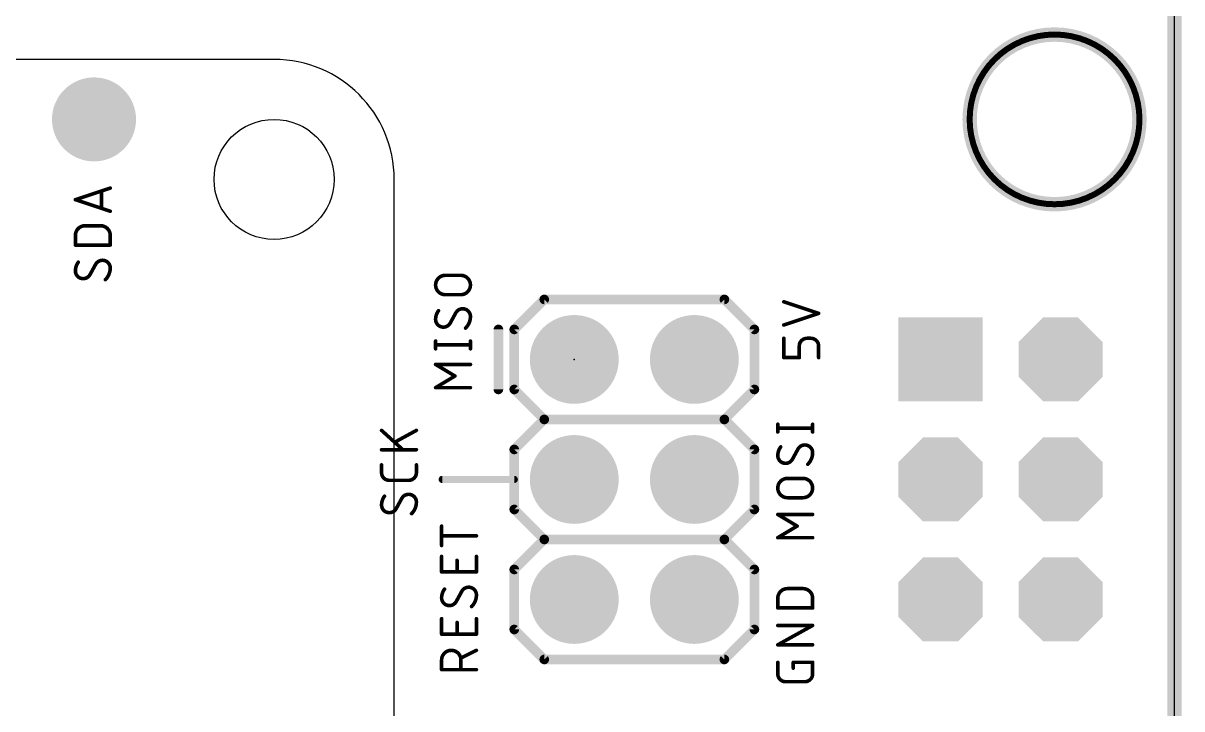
# Model space of a CAD drawing. Extents: x -0.2 to 68.7, y -0.2 to 53.5.
# Drawn here: x 44.22 to 68.73, y 23.09 to 37.6 of the extents above; entities that cross this region are included whole.
import ezdxf

# ---------------------------------------------------------------- set-up
doc = ezdxf.new("R2010")
doc.units = 0
for name, color, linetype in [('17', 82, 'CONTINUOUS'), ('20', 30, 'CONTINUOUS'), ('21', 253, 'CONTINUOUS'), ('23', 7, 'CONTINUOUS'), ('51', 253, 'CONTINUOUS')]:
    doc.layers.add(name, color=color, linetype=linetype)

# ---------------------------------------------------------------- blocks, each defined once
blk = doc.blocks.new('RECT')
blk.add_solid([(-0.5, -0.5), (0.5, -0.5), (-0.5, 0.5), (0.5, 0.5)])
blk = doc.blocks.new('ROUNDP')
at = {"const_width": 0.5}
blk.add_lwpolyline([(0, -0.25, 1), (0, 0.25, 1), (0, -0.25)], format="xyb", dxfattribs=at)
blk = doc.blocks.new('OCTAGONP')
at = {"const_width": 0.5}
blk.add_lwpolyline([(-0.25, -0.1036), (-0.25, 0.1036), (-0.1036, 0.25), (0.1036, 0.25), (0.25, 0.1036), (0.25, -0.1036), (0.1036, -0.25), (-0.1036, -0.25), (-0.25, -0.1036), (-0.25, 0.1036)], dxfattribs=at)
blk = doc.blocks.new('SQUAREP')
blk.add_solid([(-0.5, -0.5), (0.5, -0.5), (-0.5, 0.5), (0.5, 0.5)])

msp = doc.modelspace()

# ---------------------------------------------------------------- linework, layer by layer
at = {"layer": '20', "const_width": 0.3048}
msp.add_lwpolyline([(68.58, 37.837), (68.58, 5.343)], dxfattribs=at)
msp.add_lwpolyline([(66.04, 33.764, 1), (66.04, 37.3561, 1), (66.04, 33.764)], format="xyb", dxfattribs=at)
at = {"layer": '20'}
msp.add_circle((49.53, 34.29), 1.27, dxfattribs=at)
at = {"layer": '21'}
for p, q in [((49.53, 36.83), (3.81, 36.83)), ((52.07, 16.51), (52.07, 34.29))]:
    msp.add_line(p, q, dxfattribs=at)
for points, const_width in [([(45.3263, 33.8611), (46.0629, 34.1067)], 0.0762), ([(45.8788, 34.0453), (45.8788, 33.677)], 0.0762), ([(46.0629, 33.6156), (45.3263, 33.8611)], 0.0762), ([(45.5309, 33.3098), (45.8583, 33.3098)], 0.0762), ([(45.3263, 32.9006), (45.3263, 33.1052)], 0.0762), ([(46.0629, 33.1052), (46.0629, 32.9006)], 0.0762), ([(46.0629, 32.9006), (45.3263, 32.9006)], 0.0762), ([(45.756, 32.4965), (45.6332, 32.2714)], 0.0762), ([(53.1509, 32.2596), (53.4783, 32.2596)], 0.0762), ([(53.4783, 31.8504), (53.1509, 31.8504)], 0.0762), ([(55.245, 31.75), (54.61, 31.115)], 0.2032), ([(55.245, 31.75), (59.055, 31.75)], 0.2032), ([(59.055, 31.75), (59.69, 31.115)], 0.2032), ([(61.0489, 31.4542), (60.3123, 31.6998)], 0.0762), ([(53.376, 31.4706), (53.2532, 31.2455)], 0.0762), ([(60.3123, 31.2087), (61.0489, 31.4542)], 0.0762), ([(54.275, 29.845), (54.275, 31.115)], 0.2032), ([(54.61, 31.115), (54.61, 29.845)], 0.2032), ([(59.69, 31.115), (59.69, 29.845)], 0.2032), ([(52.9463, 30.7052), (52.9463, 30.8688)], 0.0762), ([(53.6829, 30.7052), (53.6829, 30.8688)], 0.0762), ([(60.3123, 30.5181), (60.3123, 30.9273)], 0.0762), ([(60.8852, 30.9273), (60.8034, 30.9273)], 0.0762), ([(52.9463, 30.787), (53.6829, 30.787)], 0.0762), ([(60.6397, 30.7636), (60.6397, 30.5181)], 0.0762), ([(61.0489, 30.5181), (61.0489, 30.7636)], 0.0762), ([(53.3555, 30.1286), (52.9463, 30.3742)], 0.0762), ([(52.9463, 30.3742), (53.6829, 30.3742)], 0.0762), ([(60.6397, 30.5181), (60.3123, 30.5181)], 0.0762), ([(52.9463, 29.8831), (53.3555, 30.1286)], 0.0762), ([(53.6829, 29.8831), (52.9463, 29.8831)], 0.0762), ([(54.61, 29.845), (55.245, 29.21)], 0.2032), ([(59.69, 29.845), (59.055, 29.21)], 0.2032), ([(55.245, 29.21), (54.61, 28.575)], 0.2032), ([(59.055, 29.21), (55.245, 29.21)], 0.2032), ([(59.055, 29.21), (59.69, 28.575)], 0.2032), ([(51.8033, 28.9782), (52.2534, 28.569)], 0.0762), ([(52.5399, 28.9782), (52.0898, 28.7327)], 0.0762), ([(60.1853, 28.9444), (60.1853, 29.1081)], 0.0762), ([(60.1853, 29.0263), (60.9219, 29.0263)], 0.0762), ([(60.9219, 28.9444), (60.9219, 29.1081)], 0.0762), ([(52.5399, 28.569), (51.8033, 28.569)], 0.0762), ([(54.61, 28.575), (54.61, 27.305)], 0.2032), ([(59.69, 28.575), (59.69, 27.305)], 0.2032), ([(60.615, 28.5882), (60.4922, 28.3631)], 0.0762), ([(51.8033, 28.0846), (51.8033, 28.2483)], 0.0762), ([(52.5399, 28.2483), (52.5399, 28.0846)], 0.0762), ([(52.3762, 27.9209), (51.967, 27.9209)], 0.0762), ([(54.61, 27.94), (53.086, 27.94)], 0.1524), ([(60.3899, 27.9629), (60.7173, 27.9629)], 0.0762), ([(52.233, 27.5435), (52.1102, 27.3184)], 0.0762), ([(60.7173, 27.5537), (60.3899, 27.5537)], 0.0762), ([(54.61, 27.305), (55.245, 26.67)], 0.2032), ([(59.69, 27.305), (59.055, 26.67)], 0.2032), ([(60.5945, 26.9536), (60.1853, 27.1992)], 0.0762), ([(60.1853, 27.1992), (60.9219, 27.1992)], 0.0762), ([(53.0733, 26.5425), (53.0733, 26.9517)], 0.0762), ([(60.1853, 26.7081), (60.5945, 26.9536)], 0.0762), ([(53.8099, 26.7471), (53.0733, 26.7471)], 0.0762), ([(55.245, 26.67), (54.61, 26.035)], 0.2032), ([(59.055, 26.67), (55.245, 26.67)], 0.2032), ([(59.055, 26.67), (59.69, 26.035)], 0.2032), ([(60.9219, 26.7081), (60.1853, 26.7081)], 0.0762), ([(53.0733, 25.9832), (53.0733, 26.3106)], 0.0762), ([(53.4007, 25.9832), (53.4007, 26.2287)], 0.0762), ([(53.8099, 26.3106), (53.8099, 25.9832)], 0.0762), ([(53.8099, 25.9832), (53.0733, 25.9832)], 0.0762), ([(54.61, 26.035), (54.61, 24.765)], 0.2032), ([(59.69, 26.035), (59.69, 24.765)], 0.2032), ([(53.503, 25.5775), (53.3802, 25.3524)], 0.0762), ([(60.3899, 25.6299), (60.7173, 25.6299)], 0.0762), ([(60.1853, 25.2207), (60.1853, 25.4253)], 0.0762), ([(60.9219, 25.2207), (60.1853, 25.2207)], 0.0762), ([(60.9219, 25.4253), (60.9219, 25.2207)], 0.0762), ([(53.0733, 24.6665), (53.0733, 24.9938)], 0.0762), ([(53.8099, 24.9938), (53.8099, 24.6665)], 0.0762), ([(53.4007, 24.6665), (53.4007, 24.912)], 0.0762), ([(54.61, 24.765), (55.245, 24.13)], 0.2032), ([(59.69, 24.765), (59.055, 24.13)], 0.2032), ([(60.1853, 24.4404), (60.9219, 24.8496)], 0.0762), ([(60.9219, 24.8496), (60.1853, 24.8496)], 0.0762), ([(53.8099, 24.6665), (53.0733, 24.6665)], 0.0762), ([(53.8099, 24.3233), (53.4825, 24.1596)], 0.0762), ([(60.9219, 24.4404), (60.1853, 24.4404)], 0.0762), ([(53.0733, 23.9141), (53.0733, 24.1187)], 0.0762), ([(53.4825, 24.1187), (53.4825, 23.9141)], 0.0762), ([(59.055, 24.13), (55.245, 24.13)], 0.2032), ([(60.1853, 23.8238), (60.1853, 24.0693)], 0.0762), ([(60.5127, 23.9466), (60.5127, 24.0693)], 0.0762), ([(60.5127, 24.0693), (60.9219, 24.0693)], 0.0762), ([(60.9219, 24.0693), (60.9219, 23.8238)], 0.0762), ([(53.8099, 23.9141), (53.0733, 23.9141)], 0.0762), ([(60.7582, 23.6601), (60.349, 23.6601)], 0.0762)]:
    msp.add_lwpolyline(points, dxfattribs=dict(at, const_width=const_width))
for points, const_width in [([(45.8978, 34.0453, 1), (45.8597, 34.0453)], 0.0381), ([(46.0689, 34.0886, 1), (46.0569, 34.1247)], 0.0381), ([(45.3323, 33.8792, 1), (45.3203, 33.8431)], 0.0381), ([(45.3203, 33.8792, 1), (45.3323, 33.8431)], 0.0381), ([(45.8597, 33.677, 1), (45.8978, 33.677)], 0.0381), ([(46.0569, 33.5975, 1), (46.0689, 33.6337)], 0.0381), ([(45.5309, 33.3098, 0.4142), (45.3263, 33.1052)], 0.0762), ([(45.5309, 33.3289, 1), (45.5309, 33.2908)], 0.0381), ([(45.5309, 33.2908, 1), (45.5309, 33.3289)], 0.0381), ([(46.0629, 33.1052, 0.4142), (45.8583, 33.3098)], 0.0762), ([(45.8583, 33.3289, 1), (45.8583, 33.2908)], 0.0381), ([(45.8583, 33.2908, 1), (45.8583, 33.3289)], 0.0381), ([(45.3454, 33.1052, 1), (45.3073, 33.1052)], 0.0381), ([(45.3073, 33.1052, 1), (45.3454, 33.1052)], 0.0381), ([(46.0819, 33.1052, 1), (46.0438, 33.1052)], 0.0381), ([(46.0439, 33.1052, 1), (46.0819, 33.1052)], 0.0381), ([(45.3263, 32.9197, 1), (45.3263, 32.8816)], 0.0381), ([(45.3073, 32.9006, 1), (45.3454, 32.9006)], 0.0381), ([(46.0438, 32.9006, 1), (46.0819, 32.9006)], 0.0381), ([(46.0629, 32.8816, 1), (46.0629, 32.9197)], 0.0381), ([(45.8992, 32.5783, 0.2656), (45.756, 32.4965)], 0.0762), ([(45.8992, 32.5974, 1), (45.8992, 32.5593)], 0.0381), ([(46.0629, 32.4146, 0.4142), (45.8992, 32.5783)], 0.0762), ([(45.8992, 32.5593, 1), (45.8992, 32.5974)], 0.0381), ([(45.3877, 32.5374, 0.1623), (45.3263, 32.3533)], 0.0762), ([(45.3263, 32.3533, 0.4142), (45.49, 32.1896)], 0.0762), ([(45.3454, 32.3533, 1), (45.3073, 32.3533)], 0.0381), ([(45.3073, 32.3533, 1), (45.3454, 32.3532)], 0.0381), ([(45.4029, 32.526, 1), (45.3724, 32.5488)], 0.0381), ([(45.7396, 32.5061, 1), (45.7724, 32.4868)], 0.0381), ([(45.7727, 32.4874, 1), (45.7393, 32.5056)], 0.0381), ([(45.9606, 32.1691, 0.2), (46.0629, 32.4146)], 0.0762), ([(46.0819, 32.4146, 1), (46.0438, 32.4146)], 0.0381), ([(46.0439, 32.4146, 1), (46.082, 32.4146)], 0.0381), ([(45.49, 32.1896, 0.2656), (45.6332, 32.2714)], 0.0762), ([(45.49, 32.2086, 1), (45.49, 32.1705)], 0.0381), ([(45.49, 32.1705, 1), (45.49, 32.2086)], 0.0381), ([(45.6165, 32.2805, 1), (45.6499, 32.2623)], 0.0381), ([(45.6496, 32.2617, 1), (45.6168, 32.2811)], 0.0381), ([(45.9472, 32.1826, 1), (45.974, 32.1556)], 0.0381), ([(53.1509, 32.2596, 1), (53.1509, 31.8504)], 0.0762), ([(53.1509, 32.2786, 1), (53.1509, 32.2405)], 0.0381), ([(53.1509, 32.2405, 1), (53.1509, 32.2786)], 0.0381), ([(53.4783, 31.8504, 1), (53.4783, 32.2596)], 0.0762), ([(53.4783, 32.2786, 1), (53.4783, 32.2405)], 0.0381), ([(53.4783, 32.2405, 1), (53.4783, 32.2786)], 0.0381), ([(53.1509, 31.8694, 1), (53.1509, 31.8313)], 0.0381), ([(53.1509, 31.8313, 1), (53.1509, 31.8694)], 0.0381), ([(53.4783, 31.8694, 1), (53.4783, 31.8313)], 0.0381), ([(53.4783, 31.8313, 1), (53.4783, 31.8694)], 0.0381), ([(55.245, 31.8008, 1), (55.245, 31.6992)], 0.1016), ([(55.2809, 31.7141, 1), (55.2091, 31.7859)], 0.1016), ([(59.0909, 31.7859, 1), (59.0191, 31.7141)], 0.1016), ([(59.055, 31.6992, 1), (59.055, 31.8008)], 0.1016), ([(60.3183, 31.7178, 1), (60.3063, 31.6817)], 0.0381), ([(53.0077, 31.5115, 0.1623), (52.9463, 31.3274)], 0.0762), ([(53.0229, 31.5001, 1), (52.9924, 31.523)], 0.0381), ([(53.5192, 31.5524, 0.2656), (53.376, 31.4706)], 0.0762), ([(53.3596, 31.4803, 1), (53.3924, 31.4609)], 0.0381), ([(53.3927, 31.4615, 1), (53.3593, 31.4797)], 0.0381), ([(53.5192, 31.5715, 1), (53.5192, 31.5334)], 0.0381), ([(53.6829, 31.3888, 0.4142), (53.5192, 31.5524)], 0.0762), ([(53.5192, 31.5334, 1), (53.5192, 31.5715)], 0.0381), ([(53.5806, 31.1432, 0.2), (53.6829, 31.3888)], 0.0762), ([(53.702, 31.3888, 1), (53.6639, 31.3888)], 0.0381), ([(53.6639, 31.3888, 1), (53.702, 31.3888)], 0.0381), ([(61.0549, 31.4362, 1), (61.0429, 31.4723)], 0.0381), ([(61.0429, 31.4362, 1), (61.0549, 31.4723)], 0.0381), ([(52.9463, 31.3274, 0.4142), (53.11, 31.1637)], 0.0762), ([(52.9654, 31.3274, 1), (52.9273, 31.3274)], 0.0381), ([(52.9273, 31.3274, 1), (52.9654, 31.3274)], 0.0381), ([(53.11, 31.1637, 0.2656), (53.2532, 31.2455)], 0.0762), ([(53.11, 31.1827, 1), (53.11, 31.1446)], 0.0381), ([(53.11, 31.1446, 1), (53.11, 31.1827)], 0.0381), ([(53.2365, 31.2546, 1), (53.2699, 31.2364)], 0.0381), ([(53.2696, 31.2359, 1), (53.2368, 31.2552)], 0.0381), ([(53.5672, 31.1567, 1), (53.594, 31.1297)], 0.0381), ([(54.3258, 31.115, 1), (54.2242, 31.115)], 0.1016), ([(54.6608, 31.115, 1), (54.5592, 31.115)], 0.1016), ([(54.5741, 31.1509, 1), (54.6459, 31.0791)], 0.1016), ([(59.7408, 31.115, 1), (59.6392, 31.115)], 0.1016), ([(59.6541, 31.0791, 1), (59.7259, 31.1509)], 0.1016), ([(60.3063, 31.2268, 1), (60.3183, 31.1906)], 0.0381), ([(52.9654, 30.8688, 1), (52.9273, 30.8688)], 0.0381), ([(53.702, 30.8688, 1), (53.6639, 30.8688)], 0.0381), ([(60.3314, 30.9273, 1), (60.2933, 30.9273)], 0.0381), ([(60.8034, 30.9273, 0.4142), (60.6397, 30.7636)], 0.0762), ([(60.8034, 30.9464, 1), (60.8034, 30.9083)], 0.0381), ([(60.8034, 30.9083, 1), (60.8034, 30.9464)], 0.0381), ([(60.8852, 30.9464, 1), (60.8852, 30.9083)], 0.0381), ([(61.0489, 30.7636, 0.4142), (60.8852, 30.9273)], 0.0762), ([(60.8852, 30.9083, 1), (60.8852, 30.9464)], 0.0381), ([(52.9463, 30.8061, 1), (52.9463, 30.768)], 0.0381), ([(52.9273, 30.7052, 1), (52.9654, 30.7052)], 0.0381), ([(53.6639, 30.7052, 1), (53.702, 30.7052)], 0.0381), ([(53.6829, 30.768, 1), (53.6829, 30.8061)], 0.0381), ([(60.6587, 30.7636, 1), (60.6206, 30.7636)], 0.0381), ([(60.6206, 30.7636, 1), (60.6587, 30.7636)], 0.0381), ([(61.068, 30.7636, 1), (61.0299, 30.7636)], 0.0381), ([(61.0299, 30.7636, 1), (61.068, 30.7636)], 0.0381), ([(52.9561, 30.3905, 1), (52.9365, 30.3578)], 0.0381), ([(52.9463, 30.3932, 1), (52.9463, 30.3551)], 0.0381), ([(53.6829, 30.3551, 1), (53.6829, 30.3932)], 0.0381), ([(60.3123, 30.5372, 1), (60.3123, 30.4991)], 0.0381), ([(60.2933, 30.5181, 1), (60.3314, 30.5181)], 0.0381), ([(60.6206, 30.5181, 1), (60.6587, 30.5181)], 0.0381), ([(60.6397, 30.4991, 1), (60.6397, 30.5372)], 0.0381), ([(61.0299, 30.5181, 1), (61.068, 30.5181)], 0.0381), ([(53.3653, 30.1123, 1), (53.3457, 30.145)], 0.0381), ([(53.3457, 30.1123, 1), (53.3653, 30.145)], 0.0381), ([(52.9463, 29.9022, 1), (52.9463, 29.8641)], 0.0381), ([(52.9365, 29.8994, 1), (52.9561, 29.8668)], 0.0381), ([(53.6829, 29.8641, 1), (53.6829, 29.9022)], 0.0381), ([(54.6459, 29.8809, 1), (54.5741, 29.8091)], 0.1016), ([(59.7259, 29.8091, 1), (59.6541, 29.8809)], 0.1016), ([(54.2242, 29.845, 1), (54.3258, 29.845)], 0.1016), ([(54.5592, 29.845, 1), (54.6608, 29.845)], 0.1016), ([(59.6392, 29.845, 1), (59.7408, 29.845)], 0.1016), ([(55.245, 29.2608, 1), (55.245, 29.1592)], 0.1016), ([(55.2809, 29.1741, 1), (55.2091, 29.2459)], 0.1016), ([(55.2091, 29.1741, 1), (55.2809, 29.2459)], 0.1016), ([(59.0909, 29.2459, 1), (59.0191, 29.1741)], 0.1016), ([(59.0191, 29.2459, 1), (59.0909, 29.1741)], 0.1016), ([(59.055, 29.1592, 1), (59.055, 29.2608)], 0.1016), ([(51.8161, 28.9923, 1), (51.7905, 28.9641)], 0.0381), ([(52.549, 28.9615, 1), (52.5308, 28.9949)], 0.0381), ([(60.2044, 29.1081, 1), (60.1663, 29.1081)], 0.0381), ([(60.1853, 29.0453, 1), (60.1853, 29.0072)], 0.0381), ([(60.1663, 28.9444, 1), (60.2044, 28.9444)], 0.0381), ([(60.941, 29.1081, 1), (60.9029, 29.1081)], 0.0381), ([(60.9029, 28.9444, 1), (60.941, 28.9444)], 0.0381), ([(60.9219, 29.0072, 1), (60.9219, 29.0453)], 0.0381), ([(52.0806, 28.7494, 1), (52.0989, 28.7159)], 0.0381), ([(60.7582, 28.6701, 0.2656), (60.615, 28.5882)], 0.0762), ([(60.9219, 28.5064, 0.4142), (60.7582, 28.6701)], 0.0762), ([(60.7582, 28.6891, 1), (60.7582, 28.651)], 0.0381), ([(60.7582, 28.651, 1), (60.7582, 28.6891)], 0.0381), ([(51.8033, 28.588, 1), (51.8033, 28.5499)], 0.0381), ([(52.2406, 28.5549, 1), (52.2663, 28.5831)], 0.0381), ([(52.5399, 28.5499, 1), (52.5399, 28.588)], 0.0381), ([(54.6608, 28.575, 1), (54.5592, 28.575)], 0.1016), ([(54.5741, 28.6109, 1), (54.6459, 28.5391)], 0.1016), ([(59.7408, 28.575, 1), (59.6392, 28.575)], 0.1016), ([(59.6541, 28.5391, 1), (59.7259, 28.6109)], 0.1016), ([(60.2467, 28.6291, 0.1623), (60.1853, 28.445)], 0.0762), ([(60.1853, 28.445, 0.4142), (60.349, 28.2813)], 0.0762), ([(60.2044, 28.445, 1), (60.1663, 28.445)], 0.0381), ([(60.1663, 28.445, 1), (60.2044, 28.445)], 0.0381), ([(60.2619, 28.6177, 1), (60.2314, 28.6406)], 0.0381), ([(60.5986, 28.5979, 1), (60.6314, 28.5785)], 0.0381), ([(60.6317, 28.5791, 1), (60.5983, 28.5973)], 0.0381), ([(60.8196, 28.2608, 0.2), (60.9219, 28.5064)], 0.0762), ([(60.941, 28.5064, 1), (60.9029, 28.5064)], 0.0381), ([(60.9029, 28.5064, 1), (60.941, 28.5064)], 0.0381), ([(51.8224, 28.2483, 1), (51.7843, 28.2483)], 0.0381), ([(52.559, 28.2483, 1), (52.5209, 28.2483)], 0.0381), ([(60.349, 28.2813, 0.2656), (60.4922, 28.3631)], 0.0762), ([(60.349, 28.3003, 1), (60.349, 28.2622)], 0.0381), ([(60.349, 28.2622, 1), (60.349, 28.3003)], 0.0381), ([(60.4755, 28.3723, 1), (60.5089, 28.354)], 0.0381), ([(60.5086, 28.3535, 1), (60.4758, 28.3728)], 0.0381), ([(60.8062, 28.2744, 1), (60.833, 28.2473)], 0.0381), ([(51.8223, 28.0846, 1), (51.7842, 28.0846)], 0.0381), ([(51.8033, 28.0846, 0.4142), (51.967, 27.9209)], 0.0762), ([(51.7843, 28.0846, 1), (51.8224, 28.0846)], 0.0381), ([(51.967, 27.94, 1), (51.967, 27.9019)], 0.0381), ([(51.967, 27.9019, 1), (51.967, 27.94)], 0.0381), ([(52.3762, 27.9209, 0.4142), (52.5399, 28.0846)], 0.0762), ([(52.3762, 27.94, 1), (52.3762, 27.9019)], 0.0381), ([(52.3762, 27.9019, 1), (52.3762, 27.94)], 0.0381), ([(52.559, 28.0846, 1), (52.5209, 28.0846)], 0.0381), ([(52.5209, 28.0846, 1), (52.559, 28.0846)], 0.0381), ([(53.086, 27.9781, 1), (53.086, 27.9019)], 0.0762), ([(54.61, 27.9019, 1), (54.61, 27.9781)], 0.0762), ([(60.3899, 27.9629, 1), (60.3899, 27.5537)], 0.0762), ([(60.3899, 27.982, 1), (60.3899, 27.9439)], 0.0381), ([(60.3899, 27.9439, 1), (60.3899, 27.982)], 0.0381), ([(60.7173, 27.5537, 1), (60.7173, 27.9629)], 0.0762), ([(60.7173, 27.982, 1), (60.7173, 27.9439)], 0.0381), ([(60.7173, 27.9439, 1), (60.7173, 27.982)], 0.0381), ([(51.8647, 27.5844, 0.1623), (51.8033, 27.4002)], 0.0762), ([(51.8799, 27.573, 1), (51.8494, 27.5958)], 0.0381), ([(52.3762, 27.6253, 0.2656), (52.233, 27.5435)], 0.0762), ([(52.2166, 27.5531, 1), (52.2494, 27.5338)], 0.0381), ([(52.2497, 27.5344, 1), (52.2163, 27.5526)], 0.0381), ([(52.3762, 27.6444, 1), (52.3762, 27.6063)], 0.0381), ([(52.5399, 27.4616, 0.4142), (52.3762, 27.6253)], 0.0762), ([(52.3762, 27.6063, 1), (52.3762, 27.6444)], 0.0381), ([(52.4376, 27.2161, 0.2), (52.5399, 27.4616)], 0.0762), ([(52.559, 27.4616, 1), (52.5209, 27.4616)], 0.0381), ([(52.5209, 27.4616, 1), (52.559, 27.4616)], 0.0381), ([(60.3899, 27.5727, 1), (60.3899, 27.5346)], 0.0381), ([(60.3899, 27.5346, 1), (60.3899, 27.5727)], 0.0381), ([(60.7173, 27.5727, 1), (60.7173, 27.5346)], 0.0381), ([(60.7173, 27.5346, 1), (60.7173, 27.5727)], 0.0381), ([(51.8033, 27.4002, 0.4142), (51.967, 27.2366)], 0.0762), ([(51.7843, 27.4003, 1), (51.8224, 27.4002)], 0.0381), ([(51.8224, 27.4002, 1), (51.7843, 27.4002)], 0.0381), ([(51.967, 27.2366, 0.2656), (52.1102, 27.3184)], 0.0762), ([(51.967, 27.2556, 1), (51.967, 27.2175)], 0.0381), ([(51.967, 27.2175, 1), (51.967, 27.2556)], 0.0381), ([(52.0935, 27.3275, 1), (52.1269, 27.3093)], 0.0381), ([(52.1266, 27.3087, 1), (52.0938, 27.3281)], 0.0381), ([(52.4242, 27.2296, 1), (52.451, 27.2026)], 0.0381), ([(54.6459, 27.3409, 1), (54.5741, 27.2691)], 0.1016), ([(54.5592, 27.305, 1), (54.6608, 27.305)], 0.1016), ([(59.6392, 27.305, 1), (59.7408, 27.305)], 0.1016), ([(59.7259, 27.2691, 1), (59.6541, 27.3409)], 0.1016), ([(60.1951, 27.2155, 1), (60.1755, 27.1828)], 0.0381), ([(60.1853, 27.2182, 1), (60.1853, 27.1801)], 0.0381), ([(60.9219, 27.1801, 1), (60.9219, 27.2182)], 0.0381), ([(53.0924, 26.9517, 1), (53.0543, 26.9517)], 0.0381), ([(60.6043, 26.9373, 1), (60.5847, 26.97)], 0.0381), ([(60.5847, 26.9373, 1), (60.6043, 26.97)], 0.0381), ([(53.0733, 26.7661, 1), (53.0733, 26.728)], 0.0381), ([(53.8099, 26.728, 1), (53.8099, 26.7661)], 0.0381), ([(55.245, 26.7208, 1), (55.245, 26.6192)], 0.1016), ([(55.2809, 26.6341, 1), (55.2091, 26.7059)], 0.1016), ([(55.2091, 26.6341, 1), (55.2809, 26.7059)], 0.1016), ([(59.0909, 26.7059, 1), (59.0191, 26.6341)], 0.1016), ([(59.0191, 26.7059, 1), (59.0909, 26.6341)], 0.1016), ([(59.055, 26.6192, 1), (59.055, 26.7208)], 0.1016), ([(60.1853, 26.7272, 1), (60.1853, 26.6891)], 0.0381), ([(60.1755, 26.7244, 1), (60.1951, 26.6918)], 0.0381), ([(60.9219, 26.6891, 1), (60.9219, 26.7272)], 0.0381), ([(53.0543, 26.5425, 1), (53.0924, 26.5425)], 0.0381), ([(53.0924, 26.3106, 1), (53.0543, 26.3106)], 0.0381), ([(53.4197, 26.2287, 1), (53.3816, 26.2287)], 0.0381), ([(53.829, 26.3106, 1), (53.7909, 26.3106)], 0.0381), ([(53.0733, 26.0022, 1), (53.0733, 25.9641)], 0.0381), ([(53.0543, 25.9832, 1), (53.0924, 25.9832)], 0.0381), ([(53.3816, 25.9832, 1), (53.4197, 25.9832)], 0.0381), ([(53.7909, 25.9832, 1), (53.829, 25.9832)], 0.0381), ([(53.8099, 25.9641, 1), (53.8099, 26.0022)], 0.0381), ([(54.6608, 26.035, 1), (54.5592, 26.035)], 0.1016), ([(54.5741, 26.0709, 1), (54.6459, 25.9991)], 0.1016), ([(59.7408, 26.035, 1), (59.6392, 26.035)], 0.1016), ([(59.6541, 25.9991, 1), (59.7259, 26.0709)], 0.1016), ([(53.1347, 25.6184, 0.1623), (53.0733, 25.4343)], 0.0762), ([(53.1499, 25.607, 1), (53.1194, 25.6298)], 0.0381), ([(53.6462, 25.6593, 0.2656), (53.503, 25.5775)], 0.0762), ([(53.4866, 25.5871, 1), (53.5194, 25.5678)], 0.0381), ([(53.5197, 25.5684, 1), (53.4863, 25.5866)], 0.0381), ([(53.8099, 25.4956, 0.4142), (53.6462, 25.6593)], 0.0762), ([(53.6462, 25.6784, 1), (53.6462, 25.6403)], 0.0381), ([(53.6462, 25.6403, 1), (53.6462, 25.6784)], 0.0381), ([(53.7076, 25.2501, 0.2), (53.8099, 25.4956)], 0.0762), ([(53.829, 25.4956, 1), (53.7909, 25.4956)], 0.0381), ([(53.7909, 25.4956, 1), (53.829, 25.4956)], 0.0381), ([(60.3899, 25.6299, 0.4142), (60.1853, 25.4253)], 0.0762), ([(60.3899, 25.6489, 1), (60.3899, 25.6108)], 0.0381), ([(60.3899, 25.6108, 1), (60.3899, 25.6489)], 0.0381), ([(60.9219, 25.4253, 0.4142), (60.7173, 25.6299)], 0.0762), ([(60.7173, 25.6489, 1), (60.7173, 25.6108)], 0.0381), ([(60.7173, 25.6108, 1), (60.7173, 25.6489)], 0.0381), ([(53.0733, 25.4343, 0.4142), (53.237, 25.2706)], 0.0762), ([(53.0924, 25.4343, 1), (53.0543, 25.4343)], 0.0381), ([(53.0543, 25.4343, 1), (53.0924, 25.4342)], 0.0381), ([(53.237, 25.2706, 0.2656), (53.3802, 25.3524)], 0.0762), ([(53.237, 25.2896, 1), (53.237, 25.2515)], 0.0381), ([(53.237, 25.2515, 1), (53.237, 25.2896)], 0.0381), ([(53.3635, 25.3615, 1), (53.3969, 25.3433)], 0.0381), ([(53.3966, 25.3427, 1), (53.3638, 25.3621)], 0.0381), ([(53.6942, 25.2636, 1), (53.721, 25.2366)], 0.0381), ([(60.2044, 25.4253, 1), (60.1663, 25.4253)], 0.0381), ([(60.1663, 25.4253, 1), (60.2044, 25.4253)], 0.0381), ([(60.1853, 25.2397, 1), (60.1853, 25.2016)], 0.0381), ([(60.941, 25.4253, 1), (60.9029, 25.4253)], 0.0381), ([(60.9029, 25.4253, 1), (60.9409, 25.4253)], 0.0381), ([(60.9219, 25.2016, 1), (60.9219, 25.2397)], 0.0381), ([(53.0924, 24.9938, 1), (53.0543, 24.9938)], 0.0381), ([(53.829, 24.9938, 1), (53.7909, 24.9938)], 0.0381), ([(60.1663, 25.2207, 1), (60.2044, 25.2207)], 0.0381), ([(60.9029, 25.2207, 1), (60.941, 25.2207)], 0.0381), ([(53.4197, 24.912, 1), (53.3816, 24.912)], 0.0381), ([(54.6459, 24.8009, 1), (54.5741, 24.7291)], 0.1016), ([(54.5592, 24.765, 1), (54.6608, 24.765)], 0.1016), ([(59.6392, 24.765, 1), (59.7408, 24.765)], 0.1016), ([(59.7259, 24.7291, 1), (59.6541, 24.8009)], 0.1016), ([(60.1853, 24.8687, 1), (60.1853, 24.8306)], 0.0381), ([(60.9312, 24.833, 1), (60.9126, 24.8663)], 0.0381), ([(60.9219, 24.8306, 1), (60.9219, 24.8687)], 0.0381), ([(53.0733, 24.6855, 1), (53.0733, 24.6474)], 0.0381), ([(53.0543, 24.6665, 1), (53.0924, 24.6665)], 0.0381), ([(53.3816, 24.6665, 1), (53.4197, 24.6665)], 0.0381), ([(53.7909, 24.6665, 1), (53.829, 24.6665)], 0.0381), ([(53.8099, 24.6474, 1), (53.8099, 24.6855)], 0.0381), ([(53.4825, 24.1187, 1), (53.0733, 24.1187)], 0.0762), ([(53.8184, 24.3063, 1), (53.8014, 24.3404)], 0.0381), ([(60.1853, 24.4594, 1), (60.1853, 24.4213)], 0.0381), ([(60.176, 24.457, 1), (60.1946, 24.4237)], 0.0381), ([(60.9219, 24.4213, 1), (60.9219, 24.4594)], 0.0381), ([(53.0924, 24.1187, 1), (53.0543, 24.1187)], 0.0381), ([(53.0543, 24.1187, 1), (53.0924, 24.1187)], 0.0381), ([(53.474, 24.1767, 1), (53.491, 24.1426)], 0.0381), ([(53.5016, 24.1187, 1), (53.4635, 24.1187)], 0.0381), ([(53.4635, 24.1187, 1), (53.5016, 24.1187)], 0.0381), ([(55.245, 24.1808, 1), (55.245, 24.0792)], 0.1016), ([(55.2091, 24.0941, 1), (55.2809, 24.1659)], 0.1016), ([(59.0191, 24.1659, 1), (59.0909, 24.0941)], 0.1016), ([(59.055, 24.0792, 1), (59.055, 24.1808)], 0.1016), ([(60.2044, 24.0693, 1), (60.1663, 24.0693)], 0.0381), ([(60.5127, 24.0884, 1), (60.5127, 24.0503)], 0.0381), ([(60.5317, 24.0693, 1), (60.4936, 24.0693)], 0.0381), ([(60.941, 24.0693, 1), (60.9029, 24.0693)], 0.0381), ([(60.9219, 24.0503, 1), (60.9219, 24.0884)], 0.0381), ([(53.0733, 23.9332, 1), (53.0733, 23.8951)], 0.0381), ([(53.0543, 23.9141, 1), (53.0924, 23.9141)], 0.0381), ([(53.4635, 23.9141, 1), (53.5016, 23.9141)], 0.0381), ([(53.8099, 23.8951, 1), (53.8099, 23.9332)], 0.0381), ([(60.1853, 23.8238, 0.4142), (60.349, 23.6601)], 0.0762), ([(60.2043, 23.8238, 1), (60.1662, 23.8238)], 0.0381), ([(60.1663, 23.8238, 1), (60.2044, 23.8238)], 0.0381), ([(60.4936, 23.9466, 1), (60.5317, 23.9466)], 0.0381), ([(60.7582, 23.6601, 0.4142), (60.9219, 23.8238)], 0.0762), ([(60.941, 23.8238, 1), (60.9029, 23.8238)], 0.0381), ([(60.9029, 23.8238, 1), (60.941, 23.8238)], 0.0381), ([(60.349, 23.6791, 1), (60.349, 23.641)], 0.0381), ([(60.349, 23.641, 1), (60.349, 23.6791)], 0.0381), ([(60.7582, 23.6791, 1), (60.7582, 23.641)], 0.0381), ([(60.7582, 23.641, 1), (60.7582, 23.6791)], 0.0381)]:
    msp.add_lwpolyline(points, format="xyb", dxfattribs=dict(at, const_width=const_width))
msp.add_arc((49.53, 34.29), 2.54, 0, 90, dxfattribs=at)
at = {"layer": '23'}
msp.add_point((55.88, 30.48), dxfattribs=at)
at = {"layer": '51'}
msp.add_line((68.58, 5.08), (68.58, 37.846), dxfattribs=at)
at = {"layer": '51', "const_width": 0.127}
msp.add_lwpolyline([(66.04, 33.764, 1), (66.04, 37.356, 1), (66.04, 33.764)], format="xyb", dxfattribs=at)

# ---------------------------------------------------------------- block references
at = {"layer": '17', "xscale": 1.778, "yscale": 1.778}
for name, p in [('ROUNDP', (45.72, 35.56)), ('ROUNDP', (45.72, 35.56)), ('SQUAREP', (63.627, 30.48)), ('SQUAREP', (63.627, 30.48)), ('OCTAGONP', (66.167, 30.48)), ('OCTAGONP', (66.167, 30.48)), ('OCTAGONP', (63.627, 27.94)), ('OCTAGONP', (63.627, 27.94)), ('OCTAGONP', (66.167, 27.94)), ('OCTAGONP', (66.167, 27.94)), ('OCTAGONP', (63.627, 25.4)), ('OCTAGONP', (63.627, 25.4)), ('OCTAGONP', (66.167, 25.4)), ('OCTAGONP', (66.167, 25.4))]:
    msp.add_blockref(name, p, dxfattribs=at)
at = {"layer": '17', "xscale": 1.8796, "yscale": 1.8796, "rotation": 270}
for p in [(55.88, 30.48), (55.88, 30.48), (58.42, 30.48), (58.42, 30.48), (55.88, 27.94), (55.88, 27.94), (58.42, 27.94), (58.42, 27.94), (55.88, 25.4), (55.88, 25.4), (58.42, 25.4), (58.42, 25.4)]:
    msp.add_blockref('ROUNDP', p, dxfattribs=at)
at = {"layer": '51', "xscale": 0.508, "yscale": 0.508, "rotation": 270}
for p in [(55.88, 30.48), (58.42, 30.48), (55.88, 27.94), (58.42, 27.94), (55.88, 25.4), (58.42, 25.4)]:
    msp.add_blockref('RECT', p, dxfattribs=at)

doc.saveas('drawing.dxf')
